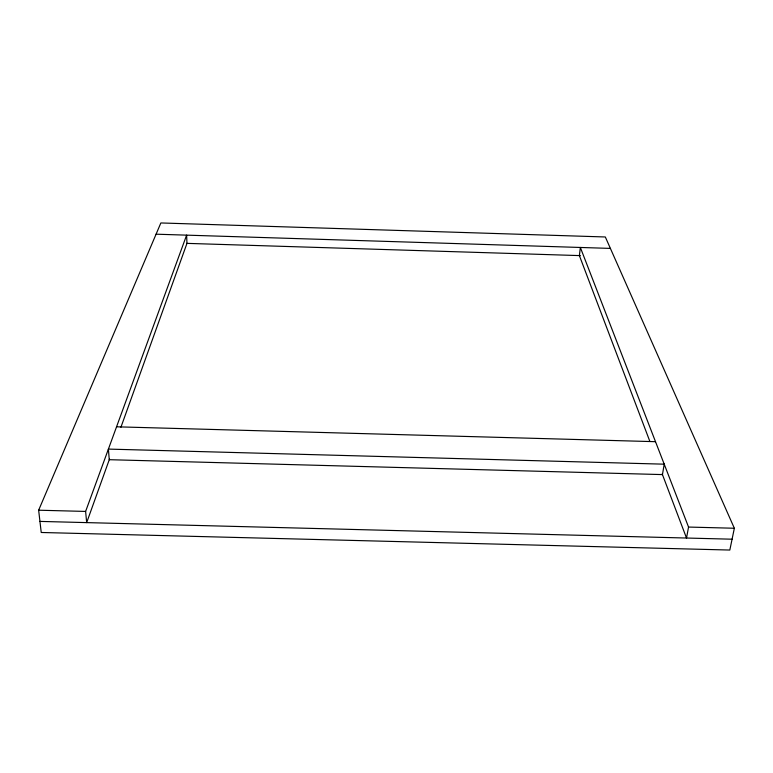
<?xml version="1.0" encoding="UTF-8"?>
<svg xmlns="http://www.w3.org/2000/svg" width="773" height="773" viewBox="0 0 773 773"><rect width="100%" height="100%" fill="white"/><g stroke="black" fill="none" stroke-linecap="round" stroke-linejoin="round"><path stroke-width="1.16" d="M649.803 441.257L579.383 255.592L580.349 247.466L688.55 527.06L686.511 538.027L662.181 473.888M734.35 528.249L729.828 550.047L41.23 532.481L38.65 510.209L160.861 222.953L605.327 236.973L734.35 528.249L688.55 527.06M109.505 459.036L86.673 522.606L85.619 511.426L186.622 235.137L186.969 243.369L120.917 427.256M38.65 510.209L85.619 511.426M39.945 521.408L732.079 539.206M116.549 426.812L655.504 441.683M156.088 234.19L610.39 248.404M186.641 243.36L580.417 255.621M664.21 464.177L662.451 474.593L109.264 459.693L108.404 449.094L664.21 464.177"/></g></svg>
